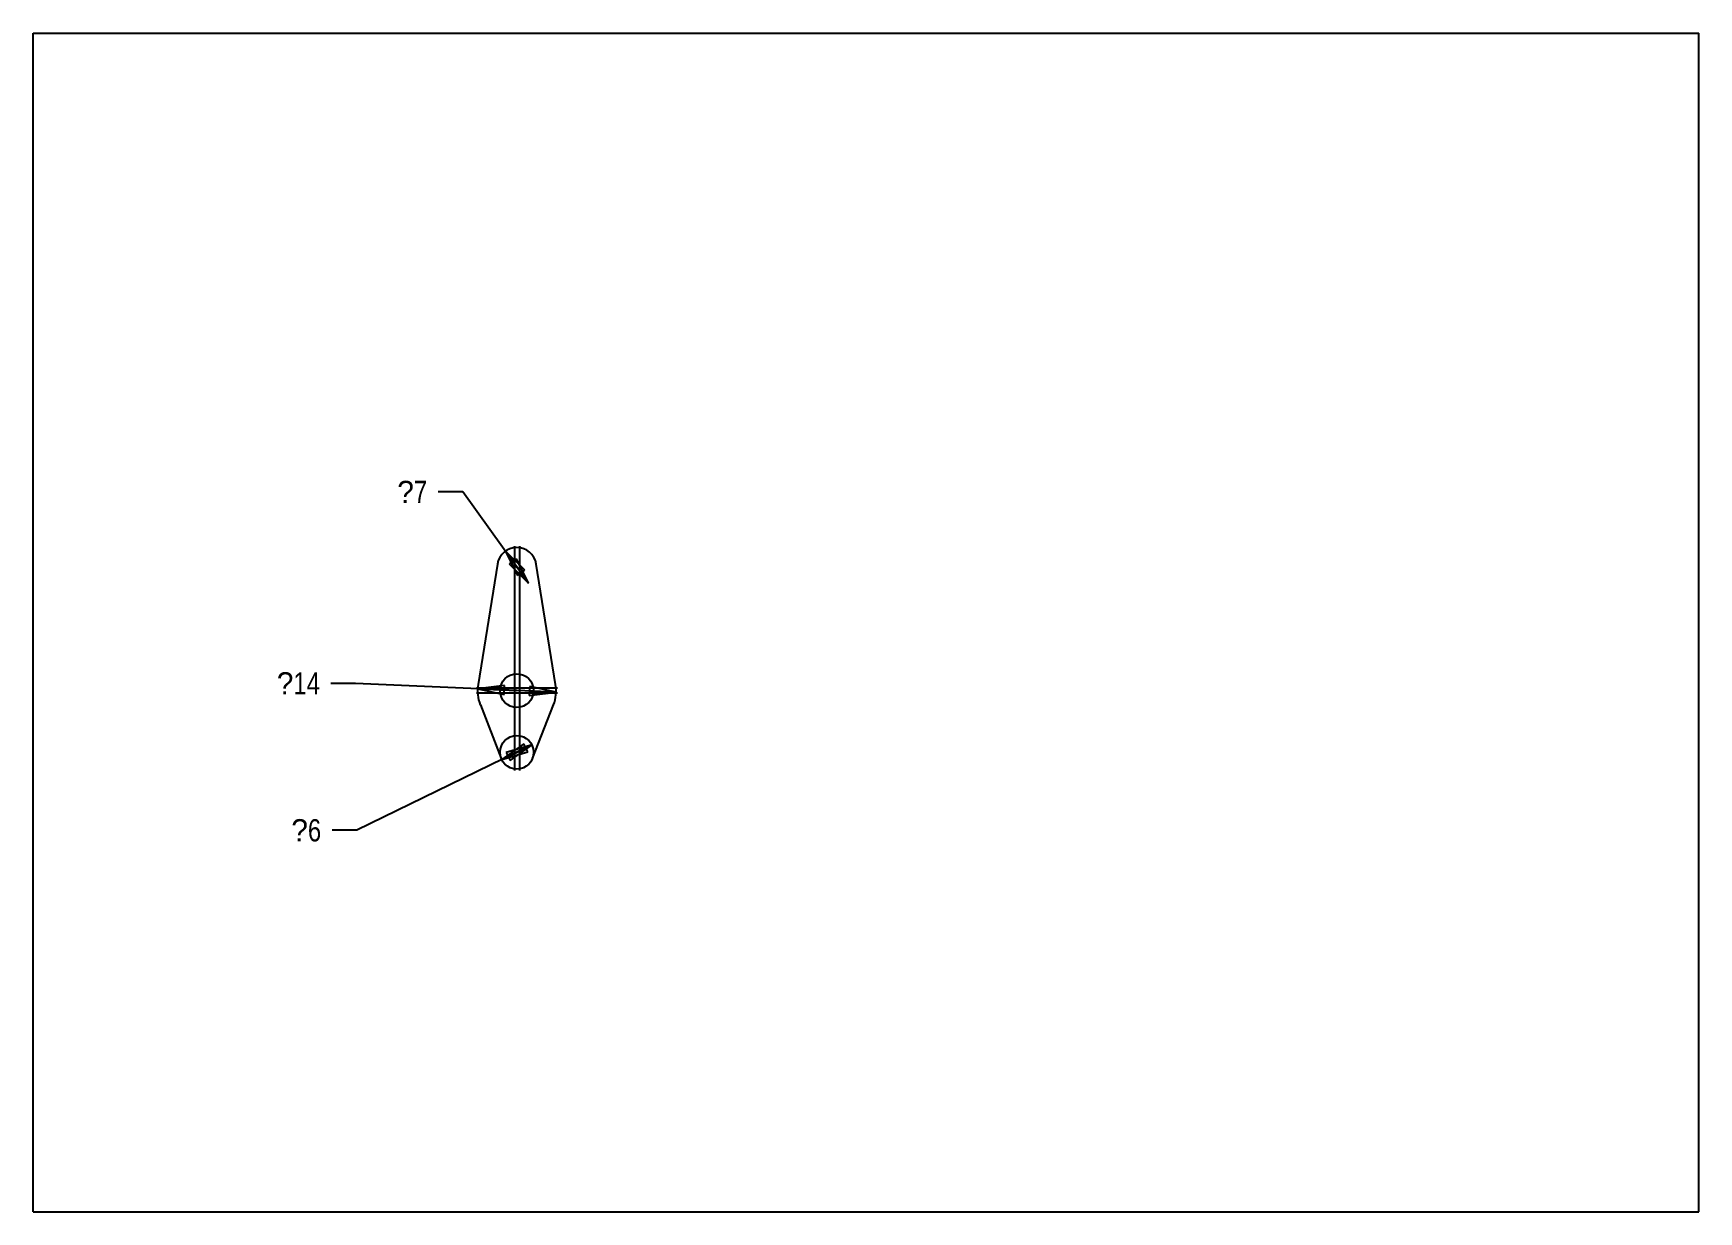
# Model space of a CAD drawing. Header units: inches. Extents: x 0 to 11.7, y 0 to 8.3.
import ezdxf

# ---------------------------------------------------------------- set-up
doc = ezdxf.new("R2010")
doc.units = ezdxf.units.IN
doc.header["$LTSCALE"] = 0.64311
doc.header["$MEASUREMENT"] = 0
doc.layers.get('0').update_dxf_attribs({"linetype": 'CONTINUOUS'})
doc.styles.get("Standard").update_dxf_attribs({"font": 'txt', "width": 0.8})
doc.styles.add('TEXTSTYLE_2', font='symbol_asme.ttf')
doc.dimstyles.new('DIMSTYLE_1', dxfattribs={"dimtxt": 0.15625, "dimasz": 0.1875, "dimexe": 0.125, "dimexo": 0.0625, "dimgap": 0.09, "dimtad": 0, "dimtih": 1, "dimtoh": 1, "dimzin": 4, "dimdsep": 46, "dimtxsty": 'STANDARD', "dimblk": 'CLOSED', "dimblk1": 'CLOSED', "dimblk2": 'CLOSED', "dimcen": 0.09, "dimazin": 1, "dimtfac": 1, "dimtmove": 0, "dimatfit": 2, "dimldrblk": 'CLOSED', "dimfxl": 1, "dimtolj": 1, "dimtzin": 4, "dimarcsym": 0})

# ---------------------------------------------------------------- blocks, each defined once
blk = doc.blocks.new('_CLOSED')
at = {"color": 0, "linetype": 'BYBLOCK'}
for p, q in [((0, 0), (-1, 0.167)), ((-1, 0.167), (-1, -0.167)), ((-1, -0.167), (0, 0)), ((-1, 0), (0, 0))]:
    blk.add_line(p, q, dxfattribs=at)
blk = doc.blocks.new('*D0')
at = {"color": 2, "linetype": 'CONTINUOUS'}
for p, q in [((2.262, 3.707), (2.09, 3.707)), ((3.395, 3.656), (2.262, 3.707)), ((3.12, 3.669), (3.395, 3.656)), ((3.671, 3.644), (3.395, 3.656))]:
    blk.add_line(p, q, dxfattribs=at)
at = {"color": 2, "linetype": 'CONTINUOUS', "xscale": 0.1875, "yscale": 0.1875, "zscale": 0.1875}
for p, rotation in [((3.12, 3.669), 177.4359034555), ((3.671, 3.644), 357.4359034555)]:
    blk.add_blockref('_CLOSED', p, dxfattribs=dict(at, rotation=rotation))
at = {"color": 2, "linetype": 'CONTINUOUS', "insert": (2.012, 3.785), "char_height": 0.15625, "width": 0.43429, "attachment_point": 3, "line_spacing_factor": 0.9, "style": 'TEXTSTYLE_2'}
blk.add_mtext('?\\ftxt;{\\W0.8;14}', dxfattribs=at)
blk = doc.blocks.new('*D1')
at = {"color": 2, "linetype": 'CONTINUOUS'}
for p, q in [((3.502, 3.275), (3.395, 3.223)), ((3.395, 3.223), (2.271, 2.676)), ((3.289, 3.172), (3.395, 3.223)), ((2.271, 2.676), (2.099, 2.676))]:
    blk.add_line(p, q, dxfattribs=at)
at = {"color": 2, "linetype": 'CONTINUOUS', "xscale": 0.1875, "yscale": 0.1875, "zscale": 0.1875}
for p, rotation in [((3.289, 3.172), 205.9385095522), ((3.502, 3.275), 25.9385095522)]:
    blk.add_blockref('_CLOSED', p, dxfattribs=dict(at, rotation=rotation))
at = {"color": 2, "linetype": 'CONTINUOUS', "insert": (2.021, 2.754), "char_height": 0.15625, "width": 0.30929, "attachment_point": 3, "line_spacing_factor": 0.9, "style": 'TEXTSTYLE_2'}
blk.add_mtext('?\\ftxt;{\\W0.8;6}', dxfattribs=at)
blk = doc.blocks.new('*D2')
at = {"color": 2, "linetype": 'CONTINUOUS'}
for p, q in [((3.015, 5.05), (2.843, 5.05)), ((3.395, 4.522), (3.015, 5.05)), ((3.315, 4.634), (3.395, 4.522)), ((3.476, 4.411), (3.395, 4.522))]:
    blk.add_line(p, q, dxfattribs=at)
at = {"color": 2, "linetype": 'CONTINUOUS', "xscale": 0.1875, "yscale": 0.1875, "zscale": 0.1875}
for p, rotation in [((3.315, 4.634), 125.7983037315), ((3.476, 4.411), 305.7983037315)]:
    blk.add_blockref('_CLOSED', p, dxfattribs=dict(at, rotation=rotation))
at = {"color": 2, "linetype": 'CONTINUOUS', "insert": (2.765, 5.128), "char_height": 0.15625, "width": 0.30929, "attachment_point": 3, "line_spacing_factor": 0.9, "style": 'TEXTSTYLE_2'}
blk.add_mtext('?\\ftxt;{\\W0.8;7}', dxfattribs=at)

msp = doc.modelspace()

# ---------------------------------------------------------------- linework, layer by layer
at = {"color": 7, "linetype": 'CONTINUOUS'}
for p, q in [((0, 0), (0, 8.268)), ((0, 8.268), (11.693, 8.268)), ((11.693, 0), (11.693, 8.268)), ((3.413, 4.669), (3.413, 3.096)), ((3.259, 4.544), (3.123, 3.7)), ((3.667, 3.7), (3.531, 4.544)), ((3.68, 3.674), (3.111, 3.674)), ((3.139, 3.556), (3.285, 3.18)), ((3.505, 3.18), (3.652, 3.556)), ((0, 0), (11.693, 0))]:
    msp.add_line(p, q, dxfattribs=at)
at = {"color": 9, "linetype": 'CONTINUOUS'}
for p, q in [((3.378, 4.669), (3.378, 3.096)), ((3.68, 3.639), (3.111, 3.639))]:
    msp.add_line(p, q, dxfattribs=at)
at = {"color": 7, "linetype": 'CONTINUOUS'}
for centre in [(3.395, 3.656), (3.395, 3.223)]:
    msp.add_circle(centre, 0.118, dxfattribs=at)
for centre, radius, start, end in [((3.395, 4.522), 0.138, 9.1541, 170.8459), ((3.395, 3.656), 0.276, 170.8459, 201.3237), ((3.395, 3.656), 0.276, 338.6763, 9.1541)]:
    msp.add_arc(centre, radius, start, end, dxfattribs=at)

# ---------------------------------------------------------------- dimensions: what is measured, and where the dimension line sits
at = {"color": 2, "linetype": 'CONTINUOUS'}
for p1, p2, picture, middle in [((3.315, 4.634), (3.476, 4.411), '*D2', (2.61, 5.05)), ((3.12, 3.669), (3.671, 3.644), '*D0', (1.795, 3.707)), ((3.289, 3.172), (3.502, 3.275), '*D1', (1.866, 2.676))]:
    dim = msp.add_diameter_dim_2p(p1=p1, p2=p2, text='{\\fSymbol_ASME;\\W1.0;?}<>', dimstyle='DIMSTYLE_1', override={"dimpost": '<>'}, dxfattribs=at)
    dim.commit()
    dim.dimension.update_dxf_attribs({"geometry": picture, "text_midpoint": middle, "dimtype": 163})

doc.saveas('drawing.dxf')
